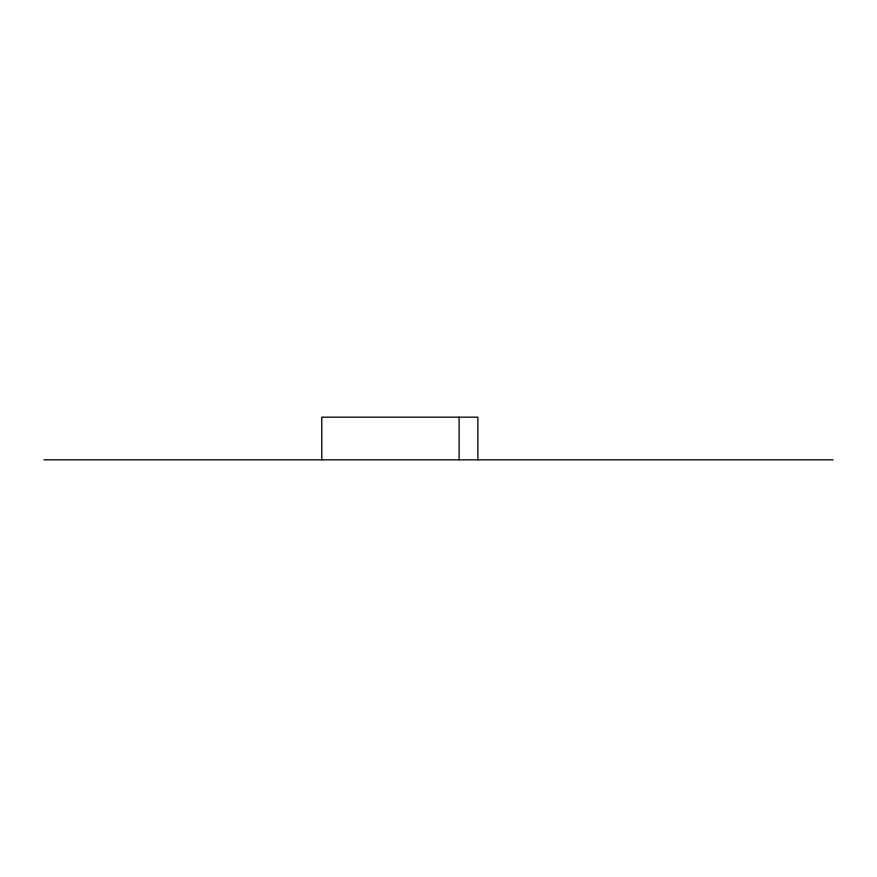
<?xml version="1.0" encoding="UTF-8"?>
<svg xmlns="http://www.w3.org/2000/svg" width="877" height="877" viewBox="0 0 877 877"><rect width="100%" height="100%" fill="white"/><g stroke="black" fill="none" stroke-linecap="round" stroke-linejoin="round"><path stroke-width="1.32" d="M43.85 459.833L833.15 459.833M477.866 459.833L477.866 417.167L321.771 417.167L321.771 459.833M459.109 417.167L459.109 459.833"/></g></svg>
